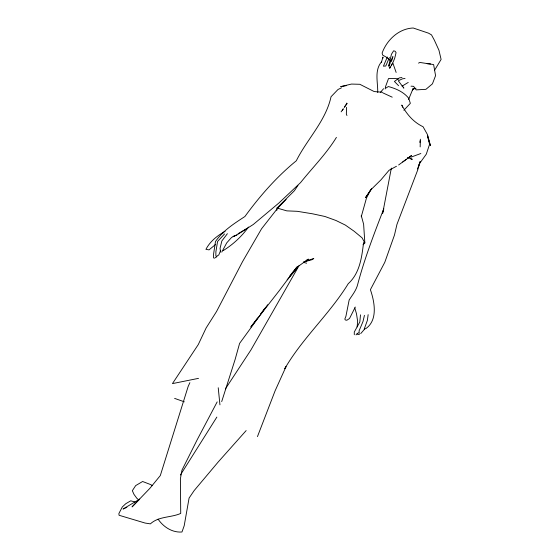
<?xml version="1.0" encoding="UTF-8"?>
<svg xmlns="http://www.w3.org/2000/svg" width="560" height="560" viewBox="0 0 560 560"><rect width="100%" height="100%" fill="white"/><g stroke="black" fill="none" stroke-linecap="round" stroke-linejoin="round"><path stroke-width="0.84" d="M215.852 256.109L215.894 251.734L217.574 241.479L224.539 233.968M420.168 146.909L420.357 139.188M346.549 107.338L346.346 114.149L346.948 115.521M346.626 104.783L346.675 103.082M276.815 210.448L276.997 208.026L294.406 190.729L297.955 185.36M419.902 142.513L420.035 140.826M357.147 326.928L357.623 321.16L356.496 313.796L354.774 307.937M360.479 314.839L359.828 321.937L354.284 332.031L354.298 334.74M382.83 58.268L382.984 57.015L381.395 62.391L381.633 61.663C374.157 70.483 377.972 82.082 377.72 92.512M368.144 314.65L367.395 320.327L364.21 329.147M363.587 242.508C361.795 257.208 359.835 273.224 348.236 283.71C329.686 313.992 302.631 337.883 284.795 368.627L286.013 366.681L275.079 390.88L257.453 436.625M385.182 88.935L385.539 86.611L388.528 78.533L396.172 78.589L398.566 79.107M391.349 168.098L382.634 213.633M383.04 212.016L383.789 208.74C374.178 233.534 364.595 258.398 357.735 284.207C356.342 290.248 352.394 294.917 349.153 300.013L345.933 316.239L344.848 319.004L345.254 319.928L346.808 320.264L349.503 318.542L355.292 307.034M364.441 315.329L363.006 321.503L359.072 330.89L359.226 333.48M391.566 61.089L392.917 56.623L388.766 65.73L389.725 68.159L392.707 63.049L391.405 65.086M361.249 216.769L366.471 198.051L370.538 190.113L371.637 188.853L365.568 197.582L370.538 190.113L380.947 179.858L389.039 170.289L396.466 166.264M221.697 401.597L235.137 359.401L239.589 343.406L267.687 304.752M418.46 166.047L420.245 161.392L417.662 170.114L396.963 224.35L394.464 235.081L384.79 262.304L370.398 289.681C374.619 301.903 378.126 320.376 365.554 328.797M408.583 99.421L413.091 88.529M417.396 169.008L419.664 163.387L426.286 154.189L429.569 144.326L427.637 136.444M220.696 250.334L218.771 254.982L216.615 256.284M393.036 62.265L394.674 58.352L396.081 52.64L395.164 51.289L393.645 50.778L391.426 54.285L388.766 65.73L390.054 63.777M387.338 56.994L383.418 66.185L385.77 66.017L389.375 57.554M189.882 382.655L188.125 386.554L160.314 475.552L149.842 488.376L132.041 506.898L139.692 499.121L123.039 509.026L126.875 507.346M217.175 401.884L197.323 439.488L181.958 470.169L180.397 478.793L180.726 513.436C170.898 517.783 158.753 516.145 150.374 523.866L145.089 523.047L119.042 515.256L118.895 513.52L122.304 506.968L125.783 503.699L130.746 500.815L134.876 501.963M221.781 252.105L226.73 242.872L231.623 237.384L236.705 235.081L253.302 224.469L279.048 202.881L300.573 182.588C312.564 167.573 326.333 153.825 336.413 137.389M390.264 67.179L389.725 68.159L389.669 67.809M299.138 265.51L250.971 349.895L225.358 388.948M297.857 266.637L296.051 269.556L287.175 279.811M216.853 417.095L180.404 475.006M434.441 70.434L441.105 59.423L438.956 50.253L434.336 40.131L431.494 34.881L428.54 33.173L413.196 28C398.783 28.595 386.855 39.956 382.109 53.053L382.725 55.153L386.071 57.001L391.188 61.152M342.412 110.25L343.336 108.864M344.26 107.471L347.032 103.306L344.568 106.862M341.124 111.839L343.091 108.997M257.593 317.989L250.845 327.026L279.146 290.815L297.437 266.364M260.715 313.817L264.866 308.252M227.381 233.695L221.83 241.003L220.073 248.318L220.507 252.07M248.507 227.045C241.745 236.446 233.016 244.524 223.209 250.607M364.938 328.72L360.717 333.613M289.807 275.87L296.373 267.715L308.392 259.126L306.887 259.826M341.558 87.794L338.03 89.474L331.051 96.719C325.731 121.065 307.125 139.083 296.303 160.783C276.626 176.855 259.84 196.028 244.909 216.517C234.087 223.594 222.943 230.65 215.495 241.514L213.549 254.254L213.577 258.027M380.401 92.358L383.607 88.697M246.148 430.591L218.281 461.895L194.18 490.546L189.084 498.064L184.198 525.735L181.972 532C172.34 532.798 163.359 526.946 158.095 519.155M403.879 110.257L410.361 103.32L408.618 98.154C403.536 91.875 395.99 88.592 388.339 86.541L385.952 88.046M286.146 199.395L277.55 208.362L261.555 228.788L242.522 261.667L216.538 311.514L206.136 327.95L198.268 344.582L172.452 383.607L198.506 378.357M363.069 244.755L364.847 242.942L363.622 224.259L361.263 215.565M355.971 334.873L358.484 332.773M215.446 244.573L209.048 249.879L205.933 249.347C210.105 241.276 217.336 235.669 225.113 231.315M402.073 86.149L408.233 82.425M414.442 88.319L412.391 89.95L414.442 88.326M402.703 161.98L406.098 159.495M407.456 158.501L411.53 155.512L398.622 164.983M222.103 233.597L223.405 232.673M246.19 228.928L238.042 233.73M214.431 258.202L216.895 256.711M418.516 63.126L419.909 62.447L433.622 64.568L435.568 75.656L432.432 83.846L425.915 89.334L416.171 89.88L413.609 86.331L411.012 86.17M233.037 236.46L236.705 235.081L234.192 235.781M410.62 157.283L420.847 153.51M304.171 261.611L313.782 258.538L311.829 259.756L303.464 262.059M412.685 89.11L416.038 88.214M346.409 85.624L340.683 86.625L351.456 84.07L359.835 84.294L374.136 91.539L382.578 92.302M405.034 78.456L402.535 78.792L398.3 80.766L403.851 88.158L403.375 87.08M401.982 77.546L399.385 77.868L394.422 81.459L398.587 85.715M427.147 63.728L430.598 63.966M359.443 334.53L357.805 334.376L357.049 333.256M410.718 158.9L412.307 159.299L407.582 157.493M303.38 262.332L306.649 263.186M276.997 208.026L286.818 210.868L297.332 211.316L312.592 213.815L324.919 216.482L335.923 220.472L345.338 225.078L354.144 231.252L362.068 237.832L364.847 242.942M174.608 398.384L184.296 401.814M383.012 92.946L392.224 97.174M152.278 485.716L151.011 484.722L142.618 481.502L135.681 485.597L132.342 490.686L133.98 494.368L136.822 498.274L138.789 499.94M402.682 107.289L401.786 105.056C406.672 114.219 413.504 122.234 423.066 126.735L427.504 134.645L430.402 145.621L427.49 135.695M392.784 62.86L396.144 72.45M218.225 387.751L219.947 404.852"/></g></svg>
